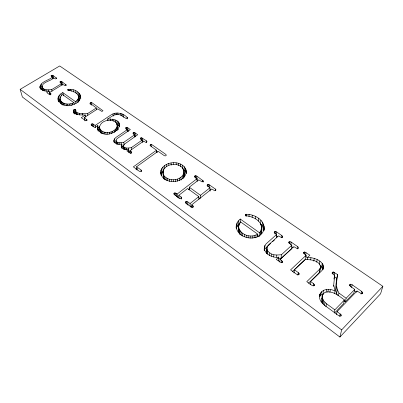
<?xml version="1.0" encoding="UTF-8"?>
<svg xmlns="http://www.w3.org/2000/svg" width="403" height="403" viewBox="0 0 403 403"><rect width="100%" height="100%" fill="white"/><g stroke="black" fill="none" stroke-linecap="round" stroke-linejoin="round"><path stroke-width="0.6" d="M100.266 130.597L100.266 131.806C97.39 126.149 101.959 121.127 107.47 120.437C110.095 120.054 112.956 120.23 115.208 121.766C117.898 123.469 117.399 127.041 118.054 129.726M78.031 94.881L79.28 99.838C79.713 93.365 73.165 90.579 67.785 90.257L67.608 89.819L67.986 89.35C80.323 88.086 86.242 100.74 72.414 104.83C63.981 108.815 50.889 98.977 62.777 92.594L75.633 101.752L75.991 103.41M40.31 88.982C37.958 82 48.985 80.575 52.41 77.094L52.808 78.741M264.015 230.481C266.02 220.476 254.263 213.681 245.659 214.401L245.341 215.076L245.714 215.721C255.895 216.713 265.794 223.766 260.414 234.984L260.645 231.126L261.678 227.76M337.351 295.172C334.616 289.969 336.157 283.868 336.772 278.352L334.354 276.649M335.82 290.125L336.626 286.372L336.666 281.657L337.573 274.564L333.291 271.965L332.369 272.302L332.112 273.128L334.681 275.309L333.568 286.447M236.168 228.113C235.841 224.582 237.468 221.192 240.253 219.036L259.492 232.743L259.27 236.596M236.294 228.163L236.354 224.854M236.289 228.713L237.019 226.667L237.09 222.804M52.41 77.094L51.01 75.829L51.398 75.361L52.974 75.452L56.586 78.268L55.453 78.948L53.609 77.935C50.843 81.346 41.444 81.849 42.124 87.456C44.254 90.539 48.436 89.849 51.639 89.632L61.629 83.567L62.012 85.219M237.019 226.667L238.309 224.733L238.39 220.869M239.77 234.113C237.921 230.385 237.951 225.247 240.44 221.806L257.779 234.203L257.628 236.954M238.757 231.599L238.707 226.174M238.908 225.766L238.934 224.662M239.231 233.151L239.317 229.297L238.838 227.745M239.488 224.31L239.513 223.207M240.253 219.036L240.163 222.904L238.309 224.733M240.037 234.596L240.128 230.748L239.317 229.297M241.19 235.397L241.276 232.103L240.128 230.748M242.687 236.098L242.762 233.352L241.276 232.103M244.399 236.616L244.47 234.42L242.762 233.352M245.603 216.063L245.659 214.401M246.581 216.32L246.656 214.104M246.208 237.412L246.283 235.216L244.47 234.42M282.543 237.619L282.654 236.516L281.848 235.579L276.574 231.891L275.335 231.398L274.448 231.705L274.156 232.445L276.589 234.516L266.116 243.855C259.769 251.366 271.773 258.776 278.821 257.119L278.453 260.927M248.117 237.941L248.203 235.745L246.283 235.216M248.994 216.552L249.079 214.336M250.132 238.198L250.223 236.002L248.203 235.745M252.167 217.419L252.263 215.197M252.152 238.173L252.248 235.977L254.187 235.669L257.779 234.203M254.076 237.866L254.187 235.669M255.557 218.809L255.668 216.592M255.885 237.825L256.031 235.08M258.585 221.176L258.736 218.406M260.897 220.184L260.665 224.063L262.277 226.002L263.355 228.113L263.889 230.395L264.141 226.531M73.85 112.921L73.598 110.17L73.971 109.596L75.502 109.54L76.283 114.392M260.968 225.403L261.033 224.3M261.139 233.327L261.371 229.463M261.356 229.327L261.557 226.012M262.277 226.002L262.519 222.129M263.355 228.113L263.602 224.244M121.343 147.7L121.243 145.428L121.812 144.128C119.127 144.355 115.706 144.501 114.024 141.947L113.822 140.566L114.487 138.839L115.883 137.463L127.293 129.675L125.575 128.164L125.938 127.61L126.733 127.373L127.696 127.726L130.34 129.575L117.469 138.385L116.487 139.292L116.049 140.289L116.145 141.236C117.893 143.554 121.333 142.566 123.766 142.309L134.607 134.814L132.874 133.287L133.237 132.728L134.038 132.486L135.015 132.849L137.7 134.728L123.892 144.546L123.434 145.594L123.953 149.352M264.177 250.162L264.323 247.175M264.212 250.54L264.67 249.165L264.937 245.336M266.877 248.827L267.164 249.915L266.882 253.734L266.595 252.651L267.103 246.767L268.363 245.019L278.559 235.896L281.47 237.579L282.372 237.261L282.654 236.516M267.103 246.767L266.595 252.651M267.496 254.233L267.743 250.963L267.164 249.915M269.542 255.653L269.753 252.928L267.743 250.963M271.587 256.288L271.768 254.112L269.753 252.928M274.307 233.357L274.448 231.705M275.103 234.153L275.335 231.398M273.677 256.978L273.864 254.802L271.768 254.112M276.574 231.891L276.236 235.75L277.662 236.757M276.297 237.82L276.589 234.516M276.609 257.195L276.811 255.013L281.385 254.767L291.817 245.205L288.724 242.671L289.011 241.911L289.908 241.593L291.173 242.102L297.792 246.732L298.603 247.684L298.336 248.444L297.419 248.777L293.842 246.631L280.004 259.366L279.737 262.081M281.632 237.785L281.848 235.579M308.411 283.254L318.597 273.345L319.725 271.693L320.576 266.056C318.35 260.227 310.617 259.477 305.187 259.603L294.397 269.788L293.983 273.033M278.166 258.736L281.002 258.58L281.385 254.767M319.725 271.693L320.576 266.056M281.506 262.781L281.727 260.61L280.004 259.366M282.417 262.68L282.533 261.592L281.727 260.61M288.886 243.009L289.011 241.911M289.656 243.795L289.908 241.593M290.855 244.853L291.173 242.102M291.817 245.205L291.364 249.049L281.002 258.58M186.312 171.678C185.325 185.113 158.893 184.816 160.933 170.434C164.837 159.507 186.115 159.981 186.382 172.791M183.687 178.156C183.889 174.781 184.856 170.383 182.267 167.542C179.99 165.265 176.726 164.283 173.557 164.374C170.323 164.449 167.079 165.628 164.802 167.975C161.961 170.948 162.983 175.572 164.066 179.078L162.973 172.242M184.07 177.194L183.995 171.743M334.54 293.747L335.11 291.082C322.979 284.85 312.98 296.527 324.732 305.419L338.53 315.589L339.951 316.219L340.928 315.836L341.19 314.929L337.14 311.539L357.028 291.001L361.521 293.767L362.468 293.399L362.69 292.543L361.743 291.48L352.182 284.79L350.766 284.196L349.834 284.543L349.592 285.395L350.555 286.452L354.746 289.394L353.804 293.142L345.265 301.948L343.734 300.845M297.51 248.928L297.792 246.732M297.908 275.294L298.275 272.594L294.397 269.788M298.966 274.685L299.112 273.607L298.275 272.594M303.671 253.386L303.822 252.293L304.728 251.971L309.867 255.18L307.464 257.452L307.136 259.633M304.416 254.157L304.728 251.971M305.625 255.23L306.023 252.495M303.822 252.293L303.545 253.074L306.139 255.265L305.58 259.089L292.412 271.526M238.626 230.032L238.772 229.025M161.124 175.738L162.087 172.6L163.291 170.998L162.898 167.094M310.648 259.905L310.985 257.724C316.803 258.454 325.75 262.645 322.838 269.914M313.781 261.149L314.219 258.424M310.119 284.77L310.642 281.551L321.413 271.073L322.39 269.899L323.332 267.204M316.718 262.272L317.176 259.547M313.191 285.803L313.554 283.662L310.642 281.551M314.239 285.772L314.426 284.704L313.554 283.662M60.944 102.438L61.039 103.495C59.815 100.503 59.337 96.539 62.415 94.488L73.986 102.765L74.348 104.427M319.282 264.368L319.846 261.099M323.297 265.683L322.612 269.486L321.589 267.139L322.269 263.33M322.274 268.297L322.959 264.494M322.833 269.693L323.03 268.61M319.342 296.628L319.735 294.502M320.37 292.956L319.68 296.679L320.728 295.334L322.904 293.913L323.614 290.175M320.728 295.334L321.423 291.606M322.46 295.354L322.561 298.16L323.07 299.701L322.355 303.404C321.332 299.857 321.246 294.412 324.939 292.371C332.304 290.089 338.968 295.968 344.484 299.943L343.613 303.655L334.47 313.086M322.35 296.89L322.858 294.23M321.851 301.867L322.561 298.16M323.352 294.356L323.554 293.293M323.292 304.23L323.891 301.142L323.07 299.701M326.047 292.155L326.571 289.485M75.633 101.752C77.371 100.397 78.958 98.297 78.464 95.964M324.425 305.57L325.035 302.487L323.891 301.142M327.825 292.135L328.359 289.465M332.153 273.385L332.369 272.302M325.881 306.804L326.495 303.726L325.035 302.487M332.853 274.131L333.291 271.965M329.83 292.397L330.374 289.722M334.092 275.224L334.646 272.519M333.901 279.088L334.681 275.309M98.171 131.338L98.559 129.439L97.818 125.55L94.801 127.544L91.607 125.222L91.149 124.562L91.546 124.013L92.342 123.776L93.274 124.129L95.103 125.454L95.536 127.675M97.853 130.28L97.425 127.449L97.818 125.55M336.434 279.949L337.573 274.564M336.591 293.54L337.402 289.797L336.626 286.372M334.304 312.31L334.848 309.857L344.484 299.943M338.354 295.737L338.943 293.072L337.402 289.797M336.445 314.602L337.14 311.539M339.669 316.259L340.238 313.816M340.898 316.148L341.19 314.929M345.265 301.948L346.152 298.23L354.746 289.394M349.577 285.621L349.834 284.543M350.252 286.347L350.766 284.196M351.527 287.475L352.182 284.79M339.9 337.044L341.653 329.881L382.85 286.311L59.694 65.956L20.15 89.35L22.367 96.987L339.9 337.044L380.578 293.792L382.85 286.311M99.531 127.917C102.281 135.761 117.283 132.97 117.243 124.723M356.756 292.069L357.028 291.001M361.033 294.155L361.743 291.48M362.403 293.616L362.69 292.543M264.126 228.828C261.149 242.425 237.977 240.208 236.188 227.015M314.426 284.704L314.139 285.561L313.196 285.908L311.841 285.334L306.774 281.652L319.262 269.552L320.395 267.899M321.755 299.071L322.148 297.953M60.128 99.546L58.959 101.964L58.032 98.1M299.112 273.607L298.814 274.438L297.882 274.781L296.558 274.226L290.593 269.889L306.139 255.265M282.533 261.592L282.221 262.398L281.299 262.731L276.257 259.467L278.821 257.119M41.041 89.783L42.199 87.844M163.673 175.179C168.157 182.06 180.866 181.108 183.803 173.29M197.188 181.456L197.057 178.665L194.543 176.569L194.881 175.935L195.722 175.663L196.805 176.081L203.253 180.937L202.931 181.577L202.084 181.864L198.75 179.854L189.259 187.214L189.425 189.994M191.924 207.565L191.763 204.795L211.716 188.962L214.779 190.775L215.645 190.488L215.963 189.833L215.308 189.027L209.333 184.841L208.225 184.418L207.374 184.69L207.041 185.345L207.691 186.136L209.998 187.753L210.089 191.098M190.216 206.306L190.045 203.535L187.748 201.848L186.644 201.394L185.763 201.686L185.405 202.366L186.04 203.193L191.118 206.935L192.256 207.414L193.143 207.117L193.495 206.427L191.763 204.795M177.411 197.389L177.139 194.06L175.008 192.846L174.131 193.133L173.769 193.798L174.408 194.619L179.355 198.266L180.463 198.724L181.33 198.427L181.688 197.752L181.063 196.941L178.826 195.299L187.586 188.508L198.82 196.593L198.946 199.374M137.065 170.081L136.592 166.746L158.047 151.271L164.117 155.533L165.134 155.931L165.965 155.669L166.308 155.074L165.744 154.349L152.173 144.853L151.15 144.465L150.339 144.712L149.981 145.297L150.551 146.007L156.515 150.198L156.757 152.435M130.386 153.493L129.973 150.707L143.604 141.131L145.846 142.39L146.662 142.138L147.009 141.569L146.48 140.869L141.503 137.71L140.697 137.957L140.34 138.526L142.118 140.088L142.405 142.319M259.492 232.743L260.645 231.126M90.247 104.327L90.03 103.218L90.408 102.705L91.179 102.483L92.091 102.82L102.987 110.739L101.894 111.465L97.738 108.845L84.237 117.585L84.932 120.915M264.67 249.165L270.821 243.231M50.148 94.982L49.186 91.123L46.743 92.604L48.99 94.242L49.846 94.554L50.612 94.337L51.02 93.839L49.594 92.494L62.853 84.428L65.09 85.713L66.228 85.018L61.825 81.643L60.228 81.552L59.846 82.031L61.629 83.567M116.19 141.705L115.147 142.738L114.487 138.839M272.63 241.614L274.438 239.992M190.765 207.026L192.221 205.873M190.045 203.535L198.82 196.593M200.613 198.049L200.493 195.274L209.998 187.753M177.95 197.556L178.942 196.79M188.337 189.491L189.823 188.337M177.139 194.06L197.057 178.665M135.927 169.3L137.428 168.212M156.515 150.198L133.353 166.857L139.297 171.25L140.345 171.673L141.191 171.406L141.569 170.771L141.01 170.006L136.592 166.746M128.915 152.42L128.497 149.639L126.814 150.818L129.539 152.802L130.537 153.185L131.363 152.933L131.751 152.334L129.973 150.707M123.514 146.566C125.262 148.949 128.784 147.871 131.257 147.7L142.118 140.088M97.939 127.963L99.496 126.93M107.918 120.729L107.626 119.056L113.666 115.182L116.789 114.462L120.149 114.855L126.426 118.663L127.59 117.883C123.711 113.298 116.532 111.329 111.304 114.754L95.103 125.454M85.839 117.248L85.386 115.031L81.255 117.696L85.965 120.799L87.149 120.013L84.237 117.585M75.673 111.621L76.212 112.356L79.129 113.303L87.516 113.651L96.347 107.949L90.03 103.218M60.123 99.627C62.264 104.871 69.558 104.871 73.986 102.765M76.353 113.419L74.827 113.47L73.971 109.596M121.671 146.591L123.298 146.36M130.139 151.81L129.015 151.946L128.431 148.047M107.626 119.056C135.035 118.996 107.828 145.04 97.637 129.172M49.09 93.703L50.254 93.632M250.223 236.002L252.248 235.977M128.497 149.639C125.882 149.755 122.069 149.609 121.167 146.586M49.186 91.123C45.836 91.32 41.272 90.982 39.877 87.335M85.386 115.031C81.602 114.623 76.565 115.762 73.779 112.487L73.477 111.263M273.864 254.802L276.811 255.013M307.464 257.452L310.985 257.724M142.007 141.619L142.984 141.987M116.583 124.109L118.759 125.701L119.585 126.915M156.616 151.578L157.613 152.284M197.959 180.67L196.991 179.99L196.805 176.081M209.938 189.098L210.925 189.793M291.737 246.661L293.253 247.729M305.469 256.323L307.852 258.001M354.262 290.659L356.257 292.064M338.943 293.072L346.152 298.23M257.26 235.156L258.766 236.239M189.259 187.214L200.493 195.274M198.629 197.697L200.15 198.795M326.495 303.726L334.848 309.857M20.15 89.35L341.653 329.881M183.214 169.426L185.617 172.016L186.322 173.723L186.075 169.809M80.872 98.337L78.55 95.823L77.739 91.955M319.987 265.653L321.589 267.139M117.525 127.529L117.898 129.826L116.89 123.63M335.11 291.082L333.795 285.374M39.882 86.328L40.602 89.078M40.345 85.149L41.348 88.998M43.227 88.65L43.796 90.846M41.927 86.141L42.925 89.995M41.207 83.995L42.909 90.665M44.501 89.355L44.919 91.007M45.937 89.753L46.355 91.405M48.123 89.849L48.536 91.501M50.627 93.244L50.899 94.342M51.639 89.632L52.042 91.29M51.398 75.361L51.796 77.008M52.138 75.154L52.934 78.454M57.951 99.566L58.48 101.778M58.566 96.624L59.488 100.488M52.974 75.452L53.629 78.197M61.17 101.521L61.956 104.835M59.533 95.214L60.188 97.974M60.027 98.574L61.291 103.924M60.939 93.869L61.458 96.075M62.127 102.357L62.782 105.118M56.178 77.693L56.44 78.792M63.301 103.062L63.815 105.274M60.228 81.552L60.611 83.204M62.777 92.594L63.543 95.904M64.601 103.586L64.989 105.243M61.825 81.643L62.586 84.947M60.979 81.346L61.74 84.65M66.037 103.924L66.419 105.581M67.608 104.075L67.986 105.732M69.23 104.034L69.482 105.143M65.82 84.439L66.072 85.542M67.986 89.35L68.233 90.453M70.837 103.808L71.21 105.465M72.424 103.385L72.792 105.042M73.598 110.17L74.454 114.049M68.848 89.134L69.215 90.791M73.779 112.487L74.026 113.591M75.502 109.54L75.986 111.757M76.147 112.558L76.389 113.666M70.747 89.264L71.23 91.471M74.777 109.344L75.628 113.223M77.371 112.9L77.729 114.563M75.699 109.777L75.94 110.88M76.212 112.356L76.696 114.573M73.144 89.824L73.623 92.035M76.862 100.634L77.215 102.297M79.129 113.303L79.487 114.966M77.759 99.496L78.343 102.261M75.618 90.74L76.207 93.506M82.257 113.55L82.61 115.218M78.56 97.133L79.26 100.453M78.323 98.327L78.907 101.093M79.134 93.148L79.94 97.022M80.535 95.899L80.761 97.007M80.066 94.463L80.756 97.783M86.7 119.364L86.927 120.477M87.516 113.651L87.854 115.318M91.546 124.013L91.879 125.681M91.149 124.562L91.37 125.676M92.342 123.776L92.892 126.557M93.274 124.129L93.818 126.905M90.408 102.705L90.73 104.367M91.179 102.483L91.718 105.259M97.425 127.449L97.954 130.224M96.347 107.949L96.66 109.611M100.523 130.023L101.148 133.358M99.536 126.703L99.743 127.816M99.954 128.93L100.161 130.038M99.863 129.02L100.594 132.914M101.521 130.92L102.04 133.7M102.77 131.65L103.178 133.877M104.191 132.154L104.498 133.821M105.782 132.431L106.085 134.098M107.546 132.476L107.843 134.144M109.339 132.295L109.636 133.962M111.037 131.887L111.324 133.554M112.623 131.257L112.905 132.925M110.362 118.865L110.649 120.532M113.822 140.566L114.109 142.234M116.759 141.972L117.132 144.198M112.82 119.076L113.193 121.303M116.049 140.289L116.704 144.188M114.104 130.401L114.477 132.627M112.961 113.858L113.329 116.084M117.736 142.44L118.109 144.667M115.384 129.393L115.752 131.62M119.102 142.707L119.374 144.38M115.001 119.696L115.454 122.482M116.331 128.31L116.699 130.537M114.739 113.283L115.011 114.951M116.215 122.643L116.396 123.756M116.961 127.157L117.505 130.496M121.046 142.692L121.318 144.365M116.114 113.087L116.381 114.754M121.243 145.428L121.691 148.208M116.9 120.724L117.53 124.623M117.772 113.052L118.039 114.719M118.966 123.016L119.5 126.361M121.812 144.128L122.436 148.022M118.134 121.802L118.759 125.701M124.109 147.302L124.456 149.528M123.434 145.594L123.958 148.934M125.031 147.77L125.293 149.437M123.766 142.309L124.205 145.095M126.235 148.027L126.492 149.699M120.719 113.369L121.061 115.596M121.887 113.787L122.225 116.019M123.127 114.512L123.55 117.303M127.293 129.675L127.539 131.348M126.733 127.373L127.313 131.277L128.27 131.63L127.696 127.726M125.938 127.61L126.189 129.282M131.227 151.614L131.474 153.286M127.086 117.238L127.333 118.91M131.257 147.7L131.585 149.931M133.237 132.728L133.474 134.401M134.607 134.814L134.914 137.045M134.038 132.486L134.582 136.395L135.549 136.753L135.015 132.849M141.01 170.006L141.236 171.673M140.697 137.957L140.914 139.629M141.503 137.71L141.861 140.501M142.491 138.078L142.914 141.428M184.262 175.653L183.803 170.212M146.48 140.869L146.682 142.546M150.339 144.712L150.47 145.831M151.15 144.465L151.407 146.702M160.933 170.434L161.341 174.333M160.646 172.308L160.878 174.534M161.689 168.696L162.087 172.6M163.205 170.706L163.427 172.937M164.61 176.474L164.943 179.809M165.945 177.642L166.217 180.423M164.57 165.628L164.842 168.419M166.55 164.399L166.756 166.635M167.557 178.61L167.769 180.831M168.706 163.507L168.857 165.185M169.346 179.285L169.547 181.511M171.295 179.667L171.441 181.335M173.411 179.758L173.557 181.431M174.131 193.133L174.277 194.795M171.048 162.943L171.245 165.18M175.008 192.846L175.245 195.616M175.532 179.562L175.713 181.788M173.577 162.711L173.718 164.389M176.111 193.304L176.388 196.634M177.491 179.083L177.668 181.31M178.826 195.299L179.088 198.629M176.106 162.817L176.237 164.489M181.063 196.941L181.229 199.158M178.438 163.255L178.605 165.492M179.29 178.322L179.456 180.554M180.579 164.041L180.781 166.837M180.922 177.285L181.123 180.07M182.267 176.061L182.463 178.851M183.224 174.726L183.456 178.076M182.534 165.165L182.806 169.079M185.763 201.686L185.874 203.349M183.229 168.812L183.305 169.93M261.361 230.461L261.441 231.624M186.644 201.394L186.826 204.16M184.181 166.56L184.443 170.469M187.748 201.848L187.964 205.172M185.36 168.106L185.617 172.016M192.825 205.58L192.921 207.238M194.881 175.935L194.966 177.607M195.722 175.663L195.858 178.458M202.623 180.151L202.689 181.829M203.253 180.937L203.298 182.055M207.374 184.69L207.429 186.367M208.225 184.418L208.291 186.649M209.333 184.841L209.409 187.632M215.308 189.027L215.338 190.7"/></g></svg>
